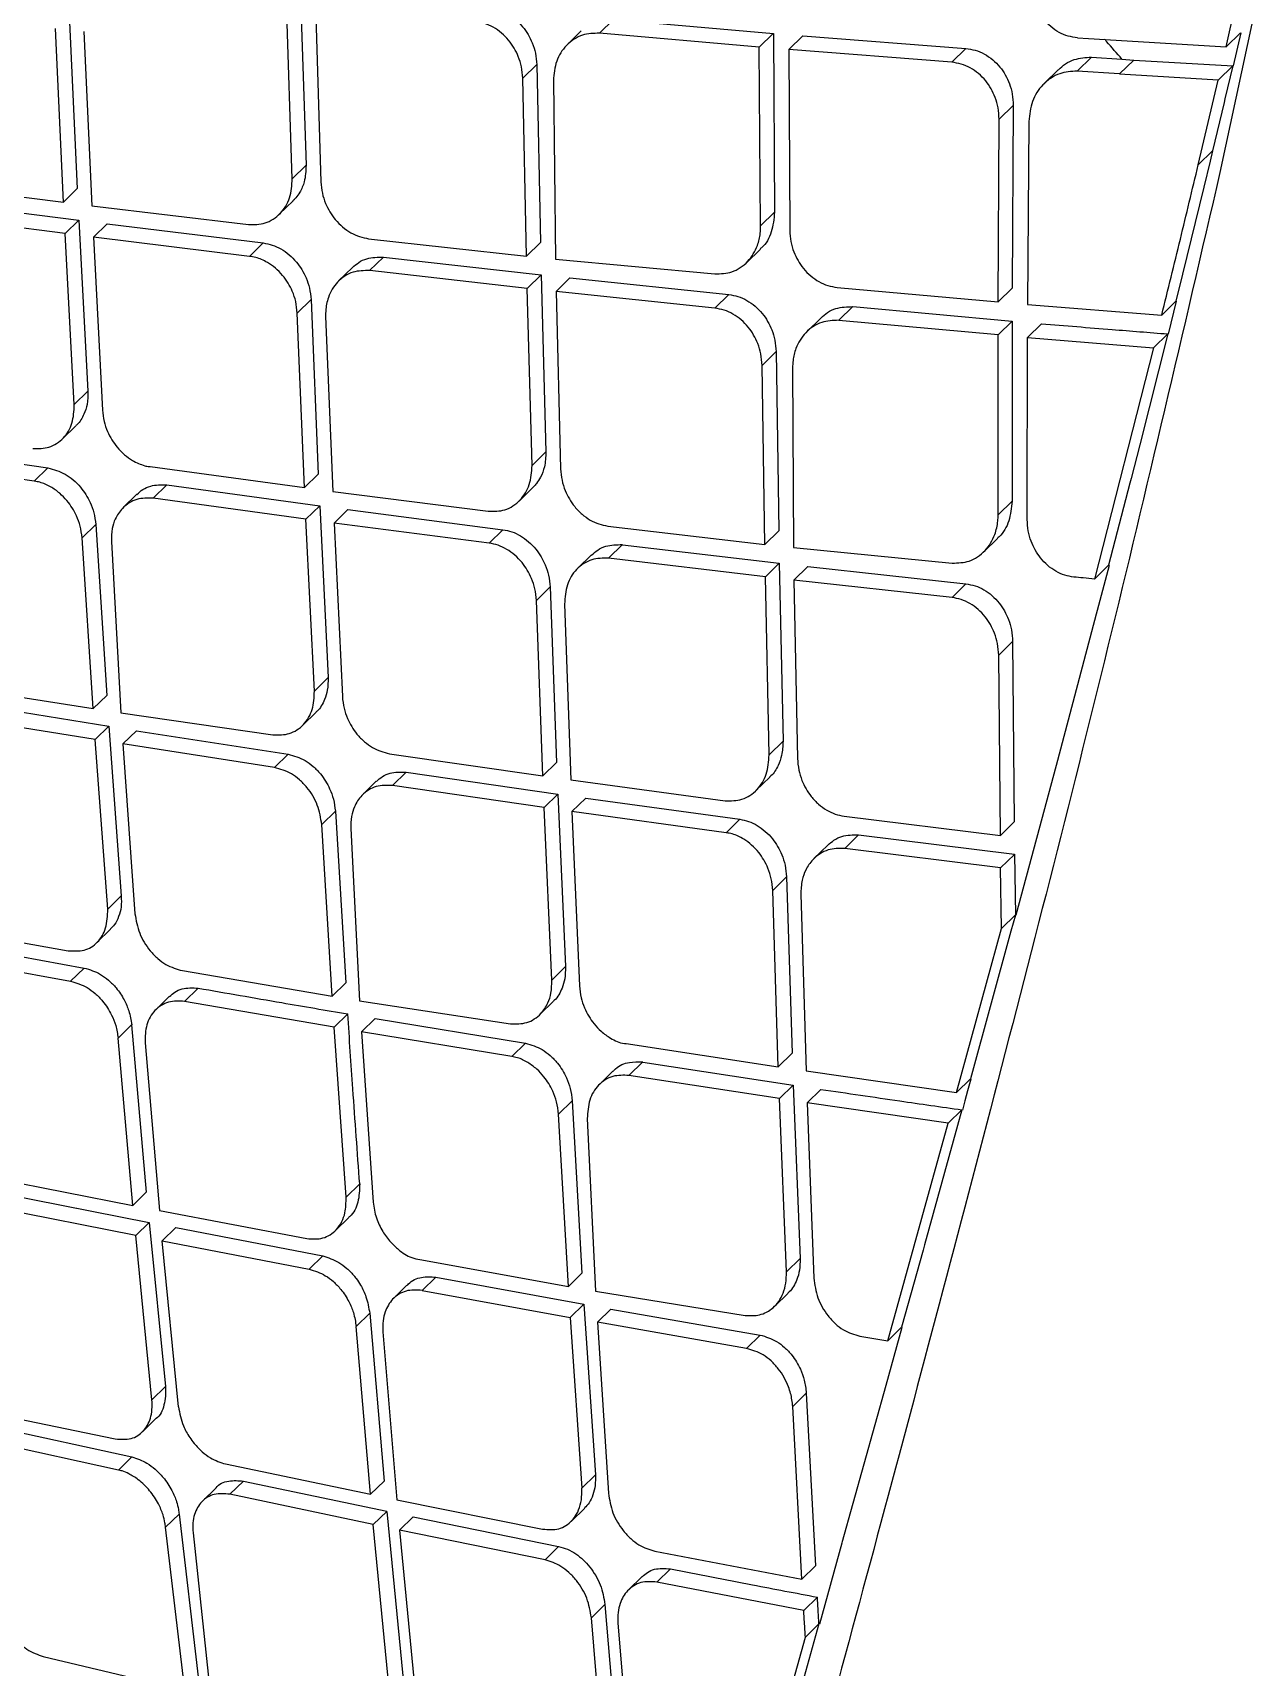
# Model space of a CAD drawing. Extents: x 525 to 613, y 487 to 635.
# Drawn here: x 602.765 to 603.933, y 577.558 to 579.124 of the extents above; entities that cross this region are included whole.
import ezdxf

# ---------------------------------------------------------------- set-up
doc = ezdxf.new("R2010")
doc.units = 0
doc.header["$MEASUREMENT"] = 0
doc.layers.add('1', color=4, linetype='Continuous')
doc.layers.add('STD TEST', color=3, linetype='Continuous')

# ---------------------------------------------------------------- blocks, each defined once
blk = doc.blocks.new('2023 VANGUARD')
at = {"layer": '1', "color": 3, "linetype": 'Continuous', "lineweight": 25}
for p, q in [((35.0613, -13.146), (34.9422, -13.701)), ((34.0616, -13.5254), (34.0671, -13.6941)), ((34.0539, -13.707), (34.0483, -13.5384)), ((34.076, -13.5412), (34.0813, -13.7101)), ((33.8401, -13.5501), (33.8479, -13.7165)), ((34.348, -13.5676), (34.3614, -13.5545)), ((34.3614, -13.5545), (34.5146, -13.5678)), ((33.8348, -13.7294), (33.827, -13.563)), ((33.8543, -13.5661), (33.8619, -13.7328)), ((34.3306, -13.5654), (34.3173, -13.5785)), ((34.5011, -13.581), (34.348, -13.5676)), ((34.5011, -13.581), (34.5145, -13.5678)), ((34.5146, -13.5678), (34.5157, -13.7391)), ((34.5293, -13.5833), (34.5428, -13.5701)), ((34.5428, -13.5702), (34.6988, -13.5822)), ((34.8059, -13.572), (34.8164, -13.5727)), ((34.8164, -13.5727), (34.948, -13.5806)), ((34.948, -13.5806), (34.9618, -13.5671)), ((34.9621, -13.5672), (34.9547, -13.599)), ((34.5023, -13.7522), (34.5011, -13.581)), ((34.6853, -13.5955), (34.5293, -13.5833)), ((34.5293, -13.5833), (34.5303, -13.7565)), ((34.6853, -13.5955), (34.6988, -13.5822)), ((34.2746, -13.6106), (34.2879, -13.5976)), ((34.2879, -13.5976), (34.2915, -13.7681)), ((34.7874, -13.6026), (34.7738, -13.6159)), ((34.8055, -13.604), (34.8192, -13.5906)), ((34.8459, -13.6066), (34.8055, -13.604)), ((34.8192, -13.5906), (34.8484, -13.5926)), ((34.8459, -13.6066), (34.8596, -13.5933)), ((34.8484, -13.5926), (34.8596, -13.5933)), ((34.8596, -13.5933), (34.9546, -13.599)), ((34.9406, -13.6125), (34.9544, -13.599)), ((34.9544, -13.5989), (34.947, -13.6305)), ((34.2782, -13.7811), (34.2746, -13.6106)), ((34.3039, -13.613), (34.3058, -13.7841)), ((34.9406, -13.6125), (34.8459, -13.6067)), ((34.9214, -13.6938), (34.9406, -13.6125)), ((34.9461, -13.6341), (34.9351, -13.6804)), ((34.947, -13.6305), (34.9462, -13.634)), ((34.7298, -13.8249), (34.7307, -13.65)), ((34.7307, -13.65), (34.7442, -13.6367)), ((34.7442, -13.6367), (34.7433, -13.8117)), ((34.7591, -13.6521), (34.758, -13.8273)), ((34.9214, -13.6938), (34.9351, -13.6804)), ((34.9351, -13.6804), (34.9328, -13.6901)), ((34.0539, -13.707), (34.0671, -13.6941)), ((34.9328, -13.6903), (34.9268, -13.7151)), ((33.6857, -13.7104), (33.8348, -13.7294)), ((33.702, -13.7277), (33.8494, -13.7467)), ((33.8348, -13.7294), (33.8479, -13.7165)), ((34.0414, -13.741), (34.0546, -13.7281)), ((34.9268, -13.7151), (34.9064, -13.7983)), ((33.8363, -13.7595), (33.6889, -13.7405)), ((33.8619, -13.7328), (34.0118, -13.7509)), ((34.5023, -13.7522), (34.5157, -13.7391)), ((33.8494, -13.7467), (33.8363, -13.7595)), ((33.8451, -13.9233), (33.8363, -13.7595)), ((33.8494, -13.7467), (33.8581, -13.9105)), ((33.8634, -13.7629), (33.8765, -13.7501)), ((33.8765, -13.7501), (34.0261, -13.7685)), ((33.8634, -13.7629), (33.872, -13.9286)), ((34.013, -13.7814), (33.8634, -13.7629)), ((34.013, -13.7814), (34.0261, -13.7685)), ((34.1269, -13.7644), (34.2782, -13.7811)), ((34.2782, -13.7811), (34.2915, -13.7681)), ((34.4887, -13.7874), (34.5021, -13.7743)), ((34.1114, -13.792), (34.0982, -13.8049)), ((34.1279, -13.795), (34.1411, -13.782)), ((34.1411, -13.7821), (34.2922, -13.799)), ((34.3058, -13.7841), (34.4586, -13.7982)), ((34.2789, -13.812), (34.128, -13.795)), ((34.2789, -13.812), (34.2922, -13.7991)), ((34.2922, -13.799), (34.2967, -13.9687)), ((34.3197, -13.802), (34.3065, -13.815)), ((34.3197, -13.802), (34.4719, -13.8179)), ((34.9064, -13.7984), (34.9001, -13.8241)), ((34.0586, -13.8356), (34.0718, -13.8227)), ((34.0718, -13.8227), (34.0787, -13.9899)), ((34.2835, -13.9816), (34.2789, -13.812)), ((34.4586, -13.831), (34.3065, -13.815)), ((34.3065, -13.815), (34.3108, -13.9849)), ((34.4586, -13.831), (34.4719, -13.8179)), ((34.5755, -13.8111), (34.7298, -13.8249)), ((34.7298, -13.8249), (34.7433, -13.8117)), ((34.0656, -14.0028), (34.0586, -13.8356)), ((34.0858, -13.8389), (34.0926, -14.0064)), ((34.5772, -13.8426), (34.5906, -13.8295)), ((34.5906, -13.8295), (34.7432, -13.8434)), ((34.758, -13.8273), (34.8864, -13.8376)), ((34.9, -13.8242), (34.8864, -13.8376)), ((34.9003, -13.8242), (34.8925, -13.8557)), ((34.5599, -13.8404), (34.5465, -13.8535)), ((34.7297, -13.8566), (34.5772, -13.8427)), ((34.7432, -13.8434), (34.7297, -13.8566)), ((34.7432, -13.8434), (34.7432, -14.0158)), ((34.7579, -13.859), (34.7714, -13.8458)), ((34.7298, -14.029), (34.7297, -13.8566)), ((34.7576, -14.0334), (34.7579, -13.859)), ((34.7579, -13.859), (34.8786, -13.8689)), ((34.8786, -13.8689), (34.8221, -14.0904)), ((34.8922, -13.8556), (34.8654, -13.9617)), ((34.8922, -13.8556), (34.8786, -13.8689)), ((34.5038, -13.8857), (34.5171, -13.8726)), ((34.5063, -14.0572), (34.5038, -13.8857)), ((34.5171, -13.8726), (34.5197, -14.0442)), ((34.5329, -13.8881), (34.5338, -14.0603)), ((33.8451, -13.9233), (33.8581, -13.9105)), ((33.8336, -13.9563), (33.8467, -13.9436)), ((33.6733, -13.9626), (33.8198, -13.984)), ((34.8654, -13.9618), (34.8571, -13.9941)), ((33.8068, -13.9967), (33.6603, -13.9753)), ((34.2967, -13.9687), (34.2835, -13.9816)), ((33.8068, -13.9967), (33.8198, -13.984)), ((33.9177, -13.9827), (34.0656, -14.0028)), ((34.0656, -14.0028), (34.0787, -13.9899)), ((34.8571, -13.9941), (34.856, -13.9984)), ((33.905, -14.0092), (33.892, -14.022)), ((33.9208, -14.0129), (33.9338, -14.0001)), ((33.9338, -14.0001), (34.0801, -14.0202)), ((34.0926, -14.0064), (34.2414, -14.0255)), ((34.271, -14.0157), (34.2842, -14.0028)), ((34.856, -13.9984), (34.8356, -14.0772)), ((34.067, -14.0331), (33.9208, -14.0129)), ((34.067, -14.0331), (34.0801, -14.0202)), ((34.0801, -14.0202), (34.0881, -14.1848)), ((34.107, -14.0238), (34.0939, -14.0367)), ((34.107, -14.0238), (34.2556, -14.0432)), ((34.7298, -14.029), (34.7432, -14.0158)), ((33.8526, -14.0508), (33.8656, -14.0381)), ((33.8656, -14.0381), (33.8762, -14.2018)), ((34.0751, -14.1976), (34.067, -14.0331)), ((34.2425, -14.0561), (34.0939, -14.0367)), ((34.0939, -14.0367), (34.1018, -14.203)), ((34.3559, -14.0396), (34.5063, -14.0572)), ((33.8632, -14.2145), (33.8526, -14.0508)), ((33.8806, -14.0544), (33.8896, -14.2186)), ((34.2425, -14.0561), (34.2556, -14.0432)), ((34.3567, -14.0704), (34.37, -14.0574)), ((34.37, -14.0575), (34.5202, -14.0753)), ((34.5063, -14.0572), (34.5197, -14.0442)), ((34.716, -14.0643), (34.7294, -14.0512)), ((34.3403, -14.0673), (34.3271, -14.0802)), ((34.5069, -14.0883), (34.3568, -14.0704)), ((34.5338, -14.0603), (34.6859, -14.0751)), ((34.5069, -14.0883), (34.5202, -14.0753)), ((34.5105, -14.2588), (34.5069, -14.0883)), ((34.5202, -14.0753), (34.5238, -14.2458)), ((34.5343, -14.0914), (34.5476, -14.0784)), ((34.5476, -14.0784), (34.699, -14.095)), ((34.8356, -14.0772), (34.8221, -14.0904)), ((34.836, -14.0773), (34.8247, -14.1205)), ((34.2876, -14.1108), (34.3008, -14.0979)), ((34.3008, -14.0979), (34.3069, -14.266)), ((34.5343, -14.0914), (34.5376, -14.2622)), ((34.6857, -14.1081), (34.5343, -14.0914)), ((34.6857, -14.1081), (34.699, -14.095)), ((34.2938, -14.2788), (34.2876, -14.1108)), ((34.3146, -14.1143), (34.3206, -14.2826)), ((34.8247, -14.1206), (34.8238, -14.1241)), ((34.8237, -14.1241), (34.7866, -14.2643)), ((34.7303, -14.1633), (34.7437, -14.1502)), ((34.7437, -14.1502), (34.7452, -14.3228)), ((34.7319, -14.3359), (34.7303, -14.1633)), ((33.7184, -14.1914), (33.8632, -14.2145)), ((34.0751, -14.1976), (34.0881, -14.1848)), ((33.7337, -14.208), (33.8782, -14.2314)), ((33.8632, -14.2145), (33.8762, -14.2018)), ((33.8652, -14.2441), (33.7207, -14.2207)), ((33.8896, -14.2186), (34.0354, -14.2395)), ((34.0636, -14.2306), (34.0767, -14.2179)), ((33.8652, -14.2441), (33.8782, -14.2314)), ((33.8772, -14.4065), (33.8652, -14.2441)), ((33.8782, -14.2314), (33.8901, -14.3938)), ((33.9046, -14.2356), (33.8916, -14.2483)), ((33.9046, -14.2356), (34.0498, -14.2582)), ((34.5105, -14.2588), (34.5238, -14.2458)), ((34.0368, -14.271), (33.8916, -14.2483)), ((33.8916, -14.2483), (33.9032, -14.4109)), ((34.0368, -14.271), (34.0498, -14.2582)), ((34.1469, -14.2577), (34.2938, -14.2788)), ((34.1499, -14.2881), (34.1629, -14.2753)), ((34.1629, -14.2753), (34.3082, -14.2964)), ((34.2938, -14.2788), (34.3069, -14.266)), ((34.7866, -14.2643), (34.7765, -14.302)), ((34.1343, -14.2841), (34.1212, -14.2969)), ((34.295, -14.3092), (34.1499, -14.2881)), ((34.3206, -14.2826), (34.4684, -14.3027)), ((34.4979, -14.293), (34.5111, -14.2801)), ((34.3081, -14.2964), (34.295, -14.3092)), ((34.3082, -14.2964), (34.3155, -14.4616)), ((34.3217, -14.313), (34.3349, -14.3002)), ((34.3349, -14.3002), (34.4825, -14.3205)), ((34.7765, -14.302), (34.7466, -14.4123)), ((34.0821, -14.3256), (34.0951, -14.3128)), ((34.0951, -14.3128), (34.1051, -14.4771)), ((34.3024, -14.4744), (34.295, -14.3092)), ((34.3217, -14.313), (34.3289, -14.4801)), ((34.4693, -14.3334), (34.3217, -14.313)), ((34.4693, -14.3334), (34.4825, -14.3205)), ((34.5822, -14.3175), (34.7319, -14.3359)), ((34.7319, -14.3359), (34.7452, -14.3228)), ((34.0921, -14.4899), (34.0821, -14.3256)), ((34.1098, -14.3294), (34.1182, -14.4942)), ((34.5829, -14.3484), (34.5962, -14.3354)), ((34.5962, -14.3354), (34.7456, -14.354)), ((34.5666, -14.3452), (34.5534, -14.3581)), ((34.7322, -14.3671), (34.5829, -14.3484)), ((34.7322, -14.3671), (34.7455, -14.3541)), ((34.7456, -14.354), (34.7463, -14.4123)), ((34.733, -14.4249), (34.7322, -14.3671)), ((34.514, -14.3886), (34.5272, -14.3757)), ((34.5272, -14.3757), (34.5325, -14.5446)), ((33.8901, -14.3938), (33.8772, -14.4065)), ((34.5193, -14.5574), (34.514, -14.3886)), ((34.5408, -14.3923), (34.5459, -14.5614)), ((34.733, -14.4249), (34.7463, -14.4119)), ((34.7463, -14.4122), (34.742, -14.4277)), ((33.6968, -14.4209), (33.8392, -14.4463)), ((33.8667, -14.4386), (33.8799, -14.4257)), ((34.69, -14.582), (34.733, -14.4249)), ((34.742, -14.4277), (34.7033, -14.5689)), ((33.7124, -14.4372), (33.8546, -14.4629)), ((33.6995, -14.4498), (33.8416, -14.4756)), ((33.8416, -14.4756), (33.8546, -14.4629)), ((34.3024, -14.4744), (34.3155, -14.4616)), ((33.9486, -14.4654), (34.0921, -14.4899)), ((34.0921, -14.4899), (34.1051, -14.4771)), ((33.9361, -14.4901), (33.9232, -14.5028)), ((33.9508, -14.4949), (33.9638, -14.4822)), ((34.094, -14.5196), (33.9508, -14.4949)), ((34.1182, -14.4942), (34.2629, -14.5163)), ((34.2909, -14.5075), (34.304, -14.4947)), ((34.094, -14.5196), (34.107, -14.5068)), ((34.1201, -14.524), (34.1331, -14.5112)), ((34.1331, -14.5112), (34.2772, -14.535)), ((33.8871, -14.53), (33.9, -14.5173)), ((33.9, -14.5173), (33.9141, -14.6776)), ((34.1054, -14.6824), (34.094, -14.5196)), ((34.1201, -14.524), (34.1312, -14.6871)), ((34.2641, -14.5478), (34.1201, -14.524)), ((33.9012, -14.6902), (33.8871, -14.53)), ((33.9129, -14.5346), (33.9267, -14.6952)), ((34.2641, -14.5478), (34.2772, -14.535)), ((34.3735, -14.5353), (34.5193, -14.5574)), ((34.3763, -14.5658), (34.3894, -14.5529)), ((34.3894, -14.553), (34.5336, -14.5751)), ((34.5193, -14.5574), (34.5325, -14.5446)), ((34.3608, -14.5618), (34.3479, -14.5745)), ((34.5204, -14.588), (34.3763, -14.5658)), ((34.5459, -14.5614), (34.69, -14.582)), ((34.69, -14.582), (34.7033, -14.5691)), ((34.7036, -14.5692), (34.7005, -14.5804)), ((34.3089, -14.603), (34.3219, -14.5902)), ((34.3219, -14.5902), (34.3313, -14.755)), ((34.5336, -14.5751), (34.5204, -14.588)), ((34.5271, -14.7539), (34.5204, -14.588)), ((34.5336, -14.5751), (34.5402, -14.7411)), ((34.547, -14.592), (34.5601, -14.5791)), ((34.698, -14.59), (34.6956, -14.5989)), ((34.7006, -14.5805), (34.6979, -14.59)), ((34.3183, -14.7678), (34.3089, -14.603)), ((34.6819, -14.6116), (34.547, -14.592)), ((34.547, -14.592), (34.5534, -14.7598)), ((34.695, -14.5987), (34.6592, -14.7281)), ((34.6951, -14.5987), (34.6819, -14.6116)), ((34.3364, -14.607), (34.3442, -14.7724)), ((34.6242, -14.8198), (34.6819, -14.6116)), ((33.7609, -14.6627), (33.9012, -14.6902)), ((33.7781, -14.6791), (33.9168, -14.7066)), ((33.9012, -14.6902), (33.9141, -14.6776)), ((34.1054, -14.6824), (34.1184, -14.6697)), ((33.9039, -14.7192), (33.7652, -14.6917)), ((33.9267, -14.6952), (34.0677, -14.722)), ((33.9168, -14.7066), (33.9039, -14.7192)), ((33.9168, -14.7066), (33.9324, -14.8638)), ((33.9423, -14.7115), (33.9294, -14.7242)), ((33.9423, -14.7115), (34.0831, -14.7386)), ((34.0951, -14.7144), (34.1081, -14.7017)), ((33.9195, -14.8764), (33.9039, -14.7192)), ((33.9448, -14.8832), (33.9294, -14.7242)), ((33.9294, -14.7242), (34.0701, -14.7513)), ((34.6592, -14.7281), (34.6579, -14.733)), ((34.0701, -14.7513), (34.083, -14.7387)), ((34.1761, -14.7421), (34.3183, -14.7678)), ((34.5271, -14.7539), (34.5402, -14.7411)), ((34.6579, -14.733), (34.6373, -14.807)), ((34.1912, -14.759), (34.1782, -14.7717)), ((34.1912, -14.759), (34.3332, -14.7849)), ((34.3183, -14.7678), (34.3313, -14.755)), ((34.1637, -14.7667), (34.1508, -14.7793)), ((34.1782, -14.7717), (34.3201, -14.7976)), ((34.3442, -14.7724), (34.4877, -14.7956)), ((34.5156, -14.787), (34.5286, -14.7742)), ((34.115, -14.8063), (34.128, -14.7936)), ((34.128, -14.7936), (34.1417, -14.9542)), ((34.3201, -14.7976), (34.3331, -14.7849)), ((34.3332, -14.7849), (34.3441, -14.9483)), ((34.359, -14.7895), (34.346, -14.8022)), ((34.359, -14.7895), (34.5019, -14.8145)), ((34.1288, -14.9669), (34.115, -14.8063)), ((34.3201, -14.7976), (34.3311, -14.961)), ((34.4889, -14.8273), (34.346, -14.8022)), ((34.346, -14.8022), (34.3566, -14.9659)), ((34.6377, -14.8071), (34.6222, -14.8627)), ((34.6242, -14.8198), (34.6374, -14.807)), ((34.1406, -14.8112), (34.154, -14.9721)), ((34.4889, -14.8273), (34.5019, -14.8145)), ((34.5975, -14.8155), (34.6242, -14.8198)), ((33.9195, -14.8764), (33.9324, -14.8638)), ((34.5331, -14.8829), (34.5461, -14.8701)), ((34.5461, -14.8701), (34.5549, -15.0355)), ((34.6223, -14.8628), (34.6117, -14.9005)), ((33.7463, -14.8854), (33.8844, -14.9139)), ((34.5419, -15.0483), (34.5331, -14.8829)), ((33.7627, -14.901), (33.9002, -14.9312)), ((33.9104, -14.9071), (33.9233, -14.8944)), ((34.6118, -14.9005), (34.5801, -15.0135)), ((33.8873, -14.9438), (33.7498, -14.9136)), ((33.8873, -14.9438), (33.9002, -14.9312)), ((33.99, -14.9379), (34.1288, -14.9669)), ((34.3311, -14.961), (34.3441, -14.9483)), ((33.9807, -14.961), (33.9678, -14.9736)), ((33.9942, -14.9669), (34.0071, -14.9542)), ((34.0072, -14.9542), (34.1443, -14.9832)), ((34.1288, -14.9669), (34.1417, -14.9542)), ((34.1314, -14.9959), (33.9942, -14.9669)), ((34.154, -14.9721), (34.2936, -15.0003)), ((34.3208, -14.9929), (34.3339, -14.9801)), ((33.9455, -14.9858), (33.9326, -14.9984)), ((33.9455, -14.9858), (33.9638, -15.1419)), ((34.1314, -14.9959), (34.1443, -14.9833)), ((34.1467, -15.1533), (34.1314, -14.9959)), ((34.1443, -14.9833), (34.1596, -15.1407)), ((34.1696, -14.9885), (34.1566, -15.0012)), ((34.1696, -14.9885), (34.3089, -15.017)), ((33.951, -15.1545), (33.9326, -14.9984)), ((33.9589, -15.0037), (33.9756, -15.1603)), ((34.2959, -15.0297), (34.1566, -15.0012)), ((34.1566, -15.0012), (34.1718, -15.1604)), ((34.2959, -15.0297), (34.3089, -15.017)), ((34.4009, -15.0214), (34.5419, -15.0483)), ((34.5802, -15.0136), (34.5586, -15.0912)), ((34.403, -15.051), (34.416, -15.0383)), ((34.5419, -15.0483), (34.5549, -15.0355)), ((34.3888, -15.0458), (34.3758, -15.0585)), ((34.5436, -15.0782), (34.403, -15.051)), ((34.3403, -15.0851), (34.3533, -15.0724)), ((34.3533, -15.0724), (34.3667, -15.2334)), ((34.5436, -15.0782), (34.5567, -15.0655)), ((34.3537, -15.2461), (34.3403, -15.0851)), ((34.3657, -15.0903), (34.3787, -15.2516)), ((34.5582, -15.091), (34.5406, -15.1542)), ((34.5452, -15.1038), (34.5582, -15.091)), ((34.4971, -15.277), (34.5452, -15.1038)), ((33.8154, -15.1223), (33.9509, -15.1545))]:
    blk.add_line(p, q, dxfattribs=at)
for points, knots in [([(26.8663, -9.7116), (26.937, -9.7812), (27.0812, -9.923), (27.2872, -10.1253), (27.4722, -10.3069), (27.6216, -10.4534), (27.7474, -10.5767), (27.8647, -10.6918), (27.9896, -10.8141), (28.1434, -10.965), (28.3305, -11.1483), (28.5539, -11.3673), (28.7978, -11.6064), (29.1727, -11.974), (29.664, -12.4562), (30.258, -13.0407), (30.9241, -13.6973), (31.6654, -14.4298), (32.3021, -15.0605), (32.756, -15.5099), (33.0391, -15.7902), (33.347, -16.0949), (33.6662, -16.4106), (33.8829, -16.6245), (33.9883, -16.7285)], [0, 0, 0, 0, 0.029767, 0.060688, 0.086611, 0.107534, 0.123455, 0.139475, 0.15683, 0.175896, 0.204115, 0.235405, 0.26976, 0.306593, 0.392938, 0.476282, 0.556631, 0.673578, 0.789035, 0.825555, 0.865273, 0.90861, 0.955567, 1, 1, 1, 1]), ([(33.9893, -16.6933), (33.9889, -16.6929), (33.9856, -16.6895), (33.9746, -16.6784), (33.9354, -16.6386), (33.7891, -16.4902), (33.2206, -15.9119), (32.0987, -14.7662), (31.072, -13.7471), (30.4807, -13.1602)], [0, 0, 0, 0, 0.000353, 0.002828, 0.009436, 0.033986, 0.128384, 0.498019, 1, 1, 1, 1]), ([(34.4345, -16.8379), (34.4456, -16.7984), (34.4679, -16.7194), (34.5097, -16.5834), (34.5588, -16.4306), (34.6176, -16.2588), (34.6898, -16.0689), (34.7712, -15.8583), (34.8637, -15.6362), (34.9793, -15.3549), (35.1221, -15.0114), (35.2893, -14.6043), (35.4569, -14.187), (35.6227, -13.7628), (35.7298, -13.4752), (35.7833, -13.3315)], [0, 0, 0, 0, 0.062561, 0.125095, 0.187382, 0.249789, 0.312754, 0.37631, 0.439124, 0.501607, 0.601699, 0.701611, 0.80118, 0.900668, 1, 1, 1, 1]), ([(35.7974, -13.3376), (35.753, -13.4569), (35.6619, -13.7015), (35.5224, -14.0599), (35.3791, -14.4202), (35.2369, -14.7692), (35.0974, -15.1067), (34.9892, -15.3677), (34.9101, -15.5598), (34.8559, -15.6912), (34.8036, -15.8187), (34.7541, -15.9407), (34.709, -16.0562), (34.6665, -16.1656), (34.6265, -16.2677), (34.5908, -16.3632), (34.561, -16.4474), (34.536, -16.5202), (34.5126, -16.5877), (34.4913, -16.6505), (34.4705, -16.7169), (34.454, -16.7813), (34.4408, -16.8204), (34.4348, -16.8382)], [0, 0, 0, 0, 0.082249, 0.168725, 0.250938, 0.337838, 0.421226, 0.501438, 0.538138, 0.573957, 0.608923, 0.645818, 0.681064, 0.714276, 0.751294, 0.786327, 0.81865, 0.848238, 0.87506, 0.90615, 0.934321, 0.970126, 1, 1, 1, 1]), ([(36.2822, -13.4108), (36.2238, -13.5362), (36.107, -13.7871), (35.9258, -14.1576), (35.7431, -14.5236), (35.5595, -14.8826), (35.3779, -15.2336), (35.2158, -15.5459), (35.0768, -15.8182), (34.9614, -16.0504), (34.8589, -16.2655), (34.773, -16.4598), (34.7032, -16.6315), (34.6475, -16.7811), (34.6038, -16.9127), (34.5811, -16.9877), (34.5697, -17.0251)], [0, 0, 0, 0, 0.082411, 0.164951, 0.247638, 0.330248, 0.412935, 0.496232, 0.559503, 0.622548, 0.685579, 0.749219, 0.81255, 0.875197, 0.937632, 1, 1, 1, 1]), ([(36.3132, -13.4253), (36.2563, -13.5543), (36.1425, -13.8128), (35.9683, -14.1956), (35.7935, -14.5741), (35.6183, -14.9451), (35.4448, -15.3069), (35.2893, -15.6272), (35.1552, -15.904), (35.0431, -16.1378), (34.942, -16.3519), (34.8558, -16.5433), (34.7828, -16.711), (34.722, -16.8561), (34.6705, -16.9827), (34.6431, -17.0545), (34.6294, -17.0904)], [0, 0, 0, 0, 0.082589, 0.165416, 0.24837, 0.331192, 0.414034, 0.497446, 0.560621, 0.623393, 0.686188, 0.749611, 0.812567, 0.875073, 0.937549, 1, 1, 1, 1]), ([(34.948, -13.5806), (34.9515, -13.5655), (34.9577, -13.5384), (34.9638, -13.5113), (34.9665, -13.4994)], [0, 0, 0, 0, 0.560014, 1, 1, 1, 1]), ([(34.8059, -13.572), (34.8029, -13.5716), (34.7968, -13.5708), (34.788, -13.5671), (34.7799, -13.5616), (34.7709, -13.5525), (34.7645, -13.541), (34.7609, -13.5282), (34.7606, -13.5212), (34.7604, -13.5176)], [0, 0, 0, 0, 0.125302, 0.250179, 0.375304, 0.501347, 0.732339, 0.861581, 1, 1, 1, 1]), ([(34.2746, -13.6106), (34.2743, -13.607), (34.2738, -13.6), (34.2698, -13.5874), (34.2632, -13.5761), (34.2543, -13.5672), (34.2464, -13.5617), (34.2378, -13.5579), (34.2318, -13.5569), (34.2289, -13.5564)], [0, 0, 0, 0, 0.14114, 0.271595, 0.500072, 0.624845, 0.750007, 0.874918, 1, 1, 1, 1]), ([(34.2422, -13.5434), (34.2452, -13.5439), (34.2511, -13.5448), (34.2597, -13.5487), (34.2676, -13.5541), (34.2765, -13.5631), (34.2832, -13.5744), (34.2871, -13.587), (34.2876, -13.594), (34.2879, -13.5976)], [0, 0, 0, 0, 0.12487, 0.24956, 0.374494, 0.500215, 0.728507, 0.858899, 1, 1, 1, 1]), ([(34.348, -13.5676), (34.3424, -13.5678), (34.3338, -13.568), (34.3234, -13.5732), (34.3141, -13.5808), (34.3057, -13.5939), (34.3045, -13.6066), (34.3039, -13.613)], [0, 0, 0, 0, 0.2318, 0.361791, 0.501087, 0.750242, 1, 1, 1, 1]), ([(34.6988, -13.5822), (34.7019, -13.5827), (34.708, -13.5835), (34.7167, -13.5873), (34.7248, -13.5928), (34.7337, -13.6018), (34.7401, -13.6133), (34.7437, -13.6261), (34.7441, -13.6331), (34.7443, -13.6367)], [0, 0, 0, 0, 0.12614, 0.251296, 0.37608, 0.50119, 0.730542, 0.860264, 1, 1, 1, 1]), ([(34.8484, -13.5925), (34.8435, -13.5869), (34.838, -13.5806), (34.8326, -13.5743), (34.832, -13.5736)], [0, 0, 0, 0, 0.8974515, 1, 1, 1, 1]), ([(34.7307, -13.65), (34.7305, -13.6463), (34.7302, -13.6393), (34.7265, -13.6265), (34.7201, -13.615), (34.7112, -13.606), (34.7032, -13.6006), (34.6944, -13.5968), (34.6883, -13.5959), (34.6853, -13.5955)], [0, 0, 0, 0, 0.140243, 0.270369, 0.500198, 0.624107, 0.748914, 0.874009, 1, 1, 1, 1]), ([(34.8055, -13.604), (34.7998, -13.6043), (34.7908, -13.6048), (34.78, -13.6104), (34.7703, -13.6186), (34.7613, -13.6324), (34.7599, -13.6455), (34.7591, -13.6521)], [0, 0, 0, 0, 0.22909, 0.359745, 0.501114, 0.75066, 1, 1, 1, 1]), ([(34.7875, -13.6027), (34.7897, -13.6007), (34.7942, -13.5966), (34.8047, -13.5914), (34.8135, -13.5909), (34.8192, -13.5906)], [0, 0, 0, 0, 0.255075, 0.527019, 1, 1, 1, 1]), ([(34.0671, -13.6941), (34.0668, -13.6995), (34.0664, -13.7088), (34.0619, -13.7189), (34.0583, -13.7241), (34.0563, -13.7264), (34.0557, -13.727), (34.0553, -13.7275), (34.0549, -13.7278), (34.0545, -13.728)], [0, 0, 0, 0, 0.41028, 0.707542, 0.891191, 0.940293, 0.958397, 0.960865, 1, 1, 1, 1]), ([(34.8864, -13.8375), (34.8924, -13.8133), (34.9042, -13.7656), (34.9157, -13.7175), (34.9214, -13.6938)], [0, 0, 0, 0, 0.5066, 1, 1, 1, 1]), ([(34.0118, -13.7509), (34.0173, -13.7509), (34.0258, -13.7509), (34.0358, -13.7459), (34.0446, -13.7387), (34.0526, -13.7258), (34.0535, -13.7133), (34.0539, -13.707)], [0, 0, 0, 0, 0.236242, 0.365108, 0.501017, 0.749992, 1, 1, 1, 1]), ([(34.0813, -13.7101), (34.0816, -13.7137), (34.0822, -13.7206), (34.0863, -13.7331), (34.093, -13.7444), (34.1019, -13.7534), (34.1099, -13.7589), (34.1183, -13.7628), (34.1241, -13.7638), (34.1269, -13.7644)], [0, 0, 0, 0, 0.140911, 0.271142, 0.499017, 0.626941, 0.752865, 0.877106, 1, 1, 1, 1]), ([(34.9422, -13.701), (34.9069, -13.853), (34.836, -14.1578), (34.723, -14.5984), (34.6107, -15.0213), (34.5135, -15.3772), (34.434, -15.669), (34.3714, -15.9017), (34.3151, -16.1175), (34.2664, -16.3144), (34.2255, -16.4934), (34.2072, -16.5924), (34.198, -16.6418)], [0, 0, 0, 0, 0.128088, 0.256805, 0.38361, 0.50883, 0.593009, 0.674921, 0.754537, 0.836904, 0.918629, 1, 1, 1, 1]), ([(34.5157, -13.7391), (34.515, -13.7455), (34.5137, -13.7583), (34.5073, -13.7699), (34.5024, -13.7738), (34.502, -13.7741)], [0, 0, 0, 0, 0.480768, 0.95783, 1, 1, 1, 1]), ([(34.4586, -13.7982), (34.4641, -13.798), (34.4728, -13.7977), (34.4831, -13.7923), (34.4923, -13.7847), (34.4991, -13.7732), (34.5021, -13.761), (34.5023, -13.7545), (34.5023, -13.7522)], [0, 0, 0, 0, 0.233341, 0.362642, 0.500318, 0.749197, 0.90908, 1, 1, 1, 1]), ([(34.5303, -13.7565), (34.5305, -13.7601), (34.5309, -13.767), (34.5347, -13.7797), (34.5412, -13.7912), (34.5501, -13.8003), (34.5581, -13.8058), (34.5667, -13.8097), (34.5726, -13.8106), (34.5755, -13.8111)], [0, 0, 0, 0, 0.139969, 0.269845, 0.499012, 0.626264, 0.751853, 0.876265, 1, 1, 1, 1]), ([(34.0261, -13.7685), (34.029, -13.769), (34.0347, -13.7701), (34.0431, -13.774), (34.051, -13.7795), (34.0598, -13.7884), (34.0665, -13.7995), (34.0708, -13.8121), (34.0714, -13.819), (34.0718, -13.8227)], [0, 0, 0, 0, 0.123347, 0.247542, 0.372879, 0.499561, 0.724315, 0.855865, 1, 1, 1, 1]), ([(34.0586, -13.8356), (34.0583, -13.8319), (34.0576, -13.8249), (34.0534, -13.8124), (34.0467, -13.8013), (34.0379, -13.7924), (34.0292, -13.7864), (34.0208, -13.7825), (34.0149, -13.7816), (34.013, -13.7814)], [0, 0, 0, 0, 0.144073, 0.275617, 0.500519, 0.626056, 0.749497, 0.916134, 1, 1, 1, 1]), ([(34.1115, -13.7921), (34.1134, -13.7904), (34.1175, -13.7867), (34.1273, -13.7822), (34.1357, -13.7821), (34.1411, -13.782)], [0, 0, 0, 0, 0.243394, 0.513395, 1, 1, 1, 1]), ([(34.1279, -13.795), (34.1225, -13.795), (34.114, -13.795), (34.1039, -13.8), (34.095, -13.8072), (34.0882, -13.8188), (34.0859, -13.8304), (34.0858, -13.8366), (34.0858, -13.8383), (34.0858, -13.8388), (34.0858, -13.8389)], [0, 0, 0, 0, 0.234609, 0.36371, 0.500546, 0.749366, 0.93168, 0.980154, 0.997723, 1, 1, 1, 1]), ([(34.4719, -13.8179), (34.4749, -13.8184), (34.4807, -13.8194), (34.4893, -13.8233), (34.4972, -13.8288), (34.506, -13.8378), (34.5125, -13.8492), (34.5164, -13.8619), (34.5169, -13.8689), (34.5171, -13.8726)], [0, 0, 0, 0, 0.12419, 0.248489, 0.373342, 0.499299, 0.726697, 0.857657, 1, 1, 1, 1]), ([(34.5038, -13.8857), (34.5035, -13.882), (34.503, -13.875), (34.4991, -13.8623), (34.4926, -13.8509), (34.4839, -13.8419), (34.476, -13.8364), (34.4674, -13.8324), (34.4615, -13.8315), (34.4586, -13.831)], [0, 0, 0, 0, 0.142441, 0.273397, 0.500466, 0.625589, 0.750883, 0.875538, 1, 1, 1, 1]), ([(34.56, -13.8405), (34.5621, -13.8386), (34.5664, -13.8347), (34.5765, -13.8299), (34.5851, -13.8297), (34.5906, -13.8295)], [0, 0, 0, 0, 0.25383, 0.521821, 1, 1, 1, 1]), ([(34.5772, -13.8426), (34.5716, -13.8428), (34.5629, -13.843), (34.5525, -13.8482), (34.5433, -13.8558), (34.5363, -13.8672), (34.5333, -13.8793), (34.533, -13.8858), (34.5329, -13.8881)], [0, 0, 0, 0, 0.232313, 0.361868, 0.500297, 0.749235, 0.907311, 1, 1, 1, 1]), ([(34.7714, -13.8458), (34.7939, -13.8477), (34.8341, -13.851), (34.8744, -13.8542), (34.8922, -13.8556)], [0, 0, 0, 0, 0.56, 1, 1, 1, 1]), ([(33.8581, -13.9105), (33.8581, -13.9148), (33.858, -13.9226), (33.8543, -13.9334), (33.8504, -13.9404), (33.847, -13.9431), (33.8466, -13.9434)], [0, 0, 0, 0, 0.331643, 0.601466, 0.954239, 1, 1, 1, 1]), ([(33.8053, -13.9654), (33.8107, -13.9654), (33.8189, -13.9655), (33.8285, -13.9608), (33.8368, -13.9539), (33.8442, -13.9416), (33.8448, -13.9294), (33.8451, -13.9233)], [0, 0, 0, 0, 0.239617, 0.367584, 0.500817, 0.750041, 1, 1, 1, 1]), ([(33.872, -13.9286), (33.8724, -13.9322), (33.8732, -13.9391), (33.8775, -13.9515), (33.8843, -13.9626), (33.893, -13.9714), (33.9019, -13.9778), (33.9101, -13.9812), (33.9156, -13.9827), (33.9175, -13.9827), (33.9177, -13.9827)], [0, 0, 0, 0, 0.144319, 0.275739, 0.499177, 0.626633, 0.749402, 0.925989, 0.990998, 1, 1, 1, 1]), ([(34.2967, -13.9687), (34.2965, -13.9735), (34.2961, -13.9821), (34.2923, -13.9921), (34.2884, -13.998), (34.2858, -14.0013), (34.2845, -14.0024), (34.2841, -14.0027)], [0, 0, 0, 0, 0.368318, 0.651006, 0.847747, 0.958328, 1, 1, 1, 1]), ([(33.8198, -13.984), (33.8254, -13.9854), (33.8339, -13.9877), (33.8443, -13.9952), (33.853, -14.0039), (33.8597, -14.0149), (33.8643, -14.0272), (33.8652, -14.0343), (33.8656, -14.0381)], [0, 0, 0, 0, 0.244278, 0.370481, 0.499074, 0.716195, 0.849851, 1, 1, 1, 1]), ([(34.2414, -14.0255), (34.2469, -14.0255), (34.2554, -14.0256), (34.2655, -14.0206), (34.2742, -14.0133), (34.2822, -14.0005), (34.2831, -13.9879), (34.2835, -13.9816)], [0, 0, 0, 0, 0.237493, 0.365949, 0.500784, 0.750069, 1, 1, 1, 1]), ([(34.3108, -13.9849), (34.3111, -13.9885), (34.3117, -13.9955), (34.3157, -14.0081), (34.3223, -14.0194), (34.3311, -14.0285), (34.339, -14.0341), (34.3474, -14.038), (34.3531, -14.0391), (34.3559, -14.0396)], [0, 0, 0, 0, 0.142437, 0.273218, 0.499254, 0.627869, 0.753974, 0.877901, 1, 1, 1, 1]), ([(33.8526, -14.0508), (33.8521, -14.0471), (33.8513, -14.04), (33.8467, -14.0277), (33.84, -14.0168), (33.831, -14.0077), (33.8222, -14.0016), (33.814, -13.9978), (33.8086, -13.997), (33.8068, -13.9967)], [0, 0, 0, 0, 0.149778, 0.28322, 0.500373, 0.626186, 0.769619, 0.922152, 1, 1, 1, 1]), ([(33.9051, -14.0093), (33.9069, -14.0076), (33.9108, -14.0042), (33.9203, -13.9999), (33.9285, -14.0001), (33.9338, -14.0001)], [0, 0, 0, 0, 0.2428459, 0.5088564, 1, 1, 1, 1]), ([(33.9208, -14.0129), (33.9154, -14.0128), (33.9071, -14.0127), (33.8975, -14.0172), (33.8901, -14.0232), (33.8844, -14.0317), (33.8808, -14.0426), (33.8807, -14.0502), (33.8806, -14.0544)], [0, 0, 0, 0, 0.237931, 0.366022, 0.500018, 0.686278, 0.827299, 1, 1, 1, 1]), ([(34.7432, -14.0158), (34.7425, -14.0222), (34.7411, -14.035), (34.7347, -14.0466), (34.7297, -14.0507), (34.7293, -14.051)], [0, 0, 0, 0, 0.477141, 0.949836, 1, 1, 1, 1]), ([(34.6859, -14.0751), (34.6914, -14.0749), (34.7001, -14.0747), (34.7104, -14.0693), (34.7195, -14.0616), (34.7267, -14.0497), (34.7294, -14.0376), (34.7298, -14.0311), (34.7298, -14.0292), (34.7298, -14.029)], [0, 0, 0, 0, 0.234271, 0.363219, 0.500034, 0.74928, 0.925245, 0.990837, 1, 1, 1, 1]), ([(34.8023, -14.0885), (34.7994, -14.088), (34.7935, -14.0871), (34.785, -14.0832), (34.777, -14.0775), (34.7683, -14.0684), (34.7619, -14.0568), (34.7582, -14.0441), (34.7578, -14.037), (34.7576, -14.0334)], [0, 0, 0, 0, 0.123195, 0.247344, 0.372974, 0.500598, 0.728494, 0.858835, 1, 1, 1, 1]), ([(34.2876, -14.1108), (34.2873, -14.1071), (34.2866, -14.1), (34.2824, -14.0875), (34.2759, -14.0763), (34.2672, -14.0673), (34.2594, -14.0617), (34.251, -14.0577), (34.2453, -14.0566), (34.2425, -14.0561)], [0, 0, 0, 0, 0.146177, 0.278442, 0.500632, 0.627109, 0.752914, 0.877109, 1, 1, 1, 1]), ([(34.2556, -14.0432), (34.2585, -14.0437), (34.2642, -14.0448), (34.2725, -14.0488), (34.2803, -14.0544), (34.289, -14.0633), (34.2956, -14.0745), (34.2998, -14.0871), (34.3005, -14.0942), (34.3008, -14.0979)], [0, 0, 0, 0, 0.122501, 0.24634, 0.371824, 0.499116, 0.721462, 0.853781, 1, 1, 1, 1]), ([(34.3404, -14.0674), (34.3423, -14.0657), (34.3464, -14.0621), (34.3561, -14.0575), (34.3645, -14.0575), (34.37, -14.0574)], [0, 0, 0, 0, 0.24229, 0.511363, 1, 1, 1, 1]), ([(34.3567, -14.0704), (34.3513, -14.0704), (34.3428, -14.0704), (34.3327, -14.0754), (34.3239, -14.0826), (34.3159, -14.0954), (34.3151, -14.108), (34.3146, -14.1143)], [0, 0, 0, 0, 0.235843, 0.364704, 0.500753, 0.749804, 1, 1, 1, 1]), ([(34.8221, -14.0904), (34.8185, -14.0901), (34.8119, -14.0894), (34.8053, -14.0888), (34.8023, -14.0885)], [0, 0, 0, 0, 0.545331, 1, 1, 1, 1]), ([(34.699, -14.095), (34.702, -14.0955), (34.7078, -14.0965), (34.7163, -14.1004), (34.7241, -14.106), (34.7328, -14.1151), (34.7392, -14.1266), (34.7431, -14.1393), (34.7435, -14.1465), (34.7437, -14.1502)], [0, 0, 0, 0, 0.123513, 0.247504, 0.372447, 0.498784, 0.724802, 0.856301, 1, 1, 1, 1]), ([(34.7303, -14.1633), (34.7301, -14.1596), (34.7296, -14.1525), (34.7258, -14.1397), (34.7194, -14.1282), (34.7108, -14.1192), (34.7029, -14.1136), (34.6944, -14.1096), (34.6886, -14.1086), (34.6857, -14.1081)], [0, 0, 0, 0, 0.143823, 0.275333, 0.50101, 0.626452, 0.751832, 0.87619, 1, 1, 1, 1]), ([(34.0354, -14.2395), (34.0408, -14.2396), (34.049, -14.2398), (34.0585, -14.2351), (34.0668, -14.2282), (34.0742, -14.2159), (34.0748, -14.2037), (34.0751, -14.1976)], [0, 0, 0, 0, 0.241079, 0.368611, 0.500654, 0.750382, 1, 1, 1, 1]), ([(34.0881, -14.1848), (34.0881, -14.1888), (34.088, -14.1963), (34.0845, -14.2073), (34.0805, -14.2146), (34.0769, -14.2175), (34.0766, -14.2177)], [0, 0, 0, 0, 0.314197, 0.579083, 0.959551, 1, 1, 1, 1]), ([(34.1018, -14.203), (34.1022, -14.2068), (34.1029, -14.2138), (34.1073, -14.2262), (34.114, -14.2374), (34.1227, -14.2463), (34.133, -14.2539), (34.1414, -14.2562), (34.1469, -14.2577)], [0, 0, 0, 0, 0.147382, 0.279964, 0.500019, 0.630541, 0.757437, 1, 1, 1, 1]), ([(34.5238, -14.2458), (34.5236, -14.2504), (34.5232, -14.2586), (34.519, -14.2698), (34.5149, -14.2769), (34.5114, -14.2796), (34.511, -14.28)], [0, 0, 0, 0, 0.343061, 0.617029, 0.956252, 1, 1, 1, 1]), ([(34.0499, -14.2582), (34.0554, -14.2597), (34.0638, -14.262), (34.074, -14.2696), (34.0825, -14.2783), (34.0892, -14.2893), (34.0938, -14.3017), (34.0946, -14.3089), (34.0951, -14.3128)], [0, 0, 0, 0, 0.242545, 0.368611, 0.497667, 0.710277, 0.84559, 1, 1, 1, 1]), ([(34.4684, -14.3027), (34.4739, -14.3027), (34.4824, -14.3028), (34.4924, -14.2978), (34.5011, -14.2906), (34.5091, -14.2777), (34.5101, -14.2651), (34.5105, -14.2588)], [0, 0, 0, 0, 0.238356, 0.36649, 0.500534, 0.749839, 1, 1, 1, 1]), ([(34.0821, -14.3256), (34.0811, -14.3193), (34.0791, -14.3066), (34.0702, -14.2919), (34.061, -14.2825), (34.0508, -14.2748), (34.0424, -14.2725), (34.0368, -14.271)], [0, 0, 0, 0, 0.250198, 0.49982, 0.629111, 0.755896, 1, 1, 1, 1]), ([(34.1344, -14.2842), (34.1362, -14.2826), (34.1401, -14.2791), (34.1495, -14.2749), (34.1576, -14.2751), (34.1629, -14.2753)], [0, 0, 0, 0, 0.244638, 0.508056, 1, 1, 1, 1]), ([(34.5376, -14.2622), (34.5379, -14.2659), (34.5385, -14.273), (34.5424, -14.2856), (34.5489, -14.297), (34.5576, -14.3062), (34.5655, -14.3118), (34.5738, -14.3158), (34.5794, -14.3169), (34.5822, -14.3175)], [0, 0, 0, 0, 0.14406, 0.275434, 0.499557, 0.628809, 0.755068, 0.878676, 1, 1, 1, 1]), ([(34.1499, -14.2881), (34.1445, -14.2879), (34.1363, -14.2877), (34.1267, -14.2922), (34.1191, -14.2983), (34.1135, -14.3071), (34.11, -14.3181), (34.1099, -14.3254), (34.1098, -14.3294)], [0, 0, 0, 0, 0.239234, 0.366934, 0.499865, 0.699434, 0.837182, 1, 1, 1, 1]), ([(34.4825, -14.3205), (34.4853, -14.321), (34.491, -14.3222), (34.4992, -14.3262), (34.507, -14.3318), (34.5156, -14.3408), (34.5221, -14.3521), (34.5262, -14.3647), (34.5268, -14.3719), (34.5272, -14.3757)], [0, 0, 0, 0, 0.121682, 0.245199, 0.370871, 0.498813, 0.718406, 0.851528, 1, 1, 1, 1]), ([(34.514, -14.3886), (34.5136, -14.3849), (34.513, -14.3777), (34.5089, -14.365), (34.5024, -14.3538), (34.4939, -14.3449), (34.4854, -14.3387), (34.4772, -14.3346), (34.4713, -14.3337), (34.4693, -14.3334)], [0, 0, 0, 0, 0.148413, 0.281533, 0.501278, 0.626938, 0.74981, 0.916084, 1, 1, 1, 1]), ([(34.5667, -14.3453), (34.5686, -14.3436), (34.5726, -14.34), (34.5823, -14.3354), (34.5907, -14.3354), (34.5962, -14.3354)], [0, 0, 0, 0, 0.2395825, 0.5084579, 1, 1, 1, 1]), ([(34.5829, -14.3484), (34.5774, -14.3484), (34.569, -14.3483), (34.559, -14.3533), (34.5514, -14.3595), (34.5455, -14.3682), (34.5414, -14.3794), (34.541, -14.3877), (34.5408, -14.3923)], [0, 0, 0, 0, 0.236426, 0.36474, 0.499712, 0.674081, 0.818194, 1, 1, 1, 1]), ([(33.8901, -14.3938), (33.8902, -14.3974), (33.8904, -14.4045), (33.8879, -14.4137), (33.8844, -14.4209), (33.8811, -14.4242), (33.8798, -14.4255)], [0, 0, 0, 0, 0.28636, 0.559461, 0.81939, 1, 1, 1, 1]), ([(33.8392, -14.4463), (33.8445, -14.4466), (33.8551, -14.4472), (33.868, -14.439), (33.8765, -14.4252), (33.8769, -14.4128), (33.8772, -14.4065)], [0, 0, 0, 0, 0.242432, 0.489334, 0.741582, 1, 1, 1, 1]), ([(33.9032, -14.4109), (33.9043, -14.4172), (33.9065, -14.4297), (33.9156, -14.4444), (33.9248, -14.4539), (33.9351, -14.4615), (33.9433, -14.4639), (33.9486, -14.4654)], [0, 0, 0, 0, 0.249861, 0.499336, 0.63288, 0.760949, 1, 1, 1, 1]), ([(33.8546, -14.4629), (33.8599, -14.4645), (33.8681, -14.4669), (33.8782, -14.4745), (33.8862, -14.4826), (33.8928, -14.4926), (33.8981, -14.5048), (33.8994, -14.5128), (33.9001, -14.5173)], [0, 0, 0, 0, 0.239574, 0.367063, 0.499181, 0.674268, 0.818406, 1, 1, 1, 1]), ([(34.3155, -14.4616), (34.3154, -14.4655), (34.3153, -14.4728), (34.3119, -14.4839), (34.308, -14.4913), (34.3042, -14.4943), (34.3039, -14.4946)], [0, 0, 0, 0, 0.302211, 0.562822, 0.957908, 1, 1, 1, 1]), ([(33.8416, -14.4756), (33.847, -14.4772), (33.8551, -14.4796), (33.8653, -14.4872), (33.8737, -14.4957), (33.8805, -14.5063), (33.8854, -14.5185), (33.8865, -14.526), (33.8871, -14.53)], [0, 0, 0, 0, 0.239581, 0.367237, 0.4989, 0.699399, 0.837283, 1, 1, 1, 1]), ([(34.2629, -14.5163), (34.2682, -14.5164), (34.2764, -14.5166), (34.2859, -14.5119), (34.2931, -14.506), (34.2986, -14.4974), (34.3022, -14.4864), (34.3023, -14.4787), (34.3024, -14.4744)], [0, 0, 0, 0, 0.241821, 0.368807, 0.499718, 0.686069, 0.827177, 1, 1, 1, 1]), ([(34.3289, -14.4801), (34.3293, -14.4839), (34.33, -14.4909), (34.3343, -14.5035), (34.3409, -14.5146), (34.3498, -14.5241), (34.3597, -14.531), (34.3675, -14.5349), (34.373, -14.5353), (34.3735, -14.5353)], [0, 0, 0, 0, 0.148671, 0.277883, 0.50302, 0.628678, 0.774764, 0.976152, 1, 1, 1, 1]), ([(33.9508, -14.4949), (33.9455, -14.4946), (33.9374, -14.4942), (33.9282, -14.4985), (33.9203, -14.5049), (33.9133, -14.5166), (33.913, -14.5286), (33.9129, -14.5346)], [0, 0, 0, 0, 0.243839, 0.370692, 0.50061, 0.749978, 1, 1, 1, 1]), ([(33.9362, -14.4902), (33.9379, -14.4887), (33.9414, -14.4855), (33.9504, -14.4815), (33.9585, -14.4819), (33.9638, -14.4822)], [0, 0, 0, 0, 0.229891, 0.4942, 1, 1, 1, 1]), ([(33.9638, -14.4822), (33.9905, -14.4868), (34.0381, -14.4951), (34.086, -14.5033), (34.107, -14.5068)], [0, 0, 0, 0, 0.56, 1, 1, 1, 1]), ([(34.1184, -14.6697), (34.1162, -14.6394), (34.1123, -14.5852), (34.1086, -14.5308), (34.107, -14.5068)], [0, 0, 0, 0, 0.5599999, 1, 1, 1, 1]), ([(34.2772, -14.535), (34.2827, -14.5366), (34.2909, -14.5389), (34.3011, -14.5466), (34.3094, -14.5553), (34.316, -14.5662), (34.3206, -14.5787), (34.3215, -14.5862), (34.3219, -14.5902)], [0, 0, 0, 0, 0.241032, 0.367284, 0.497092, 0.703172, 0.840332, 1, 1, 1, 1]), ([(34.3089, -14.603), (34.3084, -14.5989), (34.3075, -14.5915), (34.3029, -14.579), (34.2964, -14.5683), (34.2879, -14.5593), (34.2792, -14.553), (34.2712, -14.549), (34.2659, -14.5481), (34.2641, -14.5478)], [0, 0, 0, 0, 0.159507, 0.296336, 0.50124, 0.627024, 0.770217, 0.923176, 1, 1, 1, 1]), ([(34.361, -14.562), (34.3618, -14.5611), (34.3659, -14.5567), (34.3757, -14.5524), (34.3851, -14.5528), (34.3894, -14.5529)], [0, 0, 0, 0, 0.118796, 0.597047, 1, 1, 1, 1]), ([(34.3763, -14.5658), (34.371, -14.5656), (34.3628, -14.5653), (34.3532, -14.5698), (34.345, -14.5765), (34.3375, -14.5887), (34.3368, -14.6009), (34.3364, -14.607)], [0, 0, 0, 0, 0.241021, 0.368504, 0.500498, 0.749826, 1, 1, 1, 1]), ([(34.5601, -14.5791), (34.5853, -14.5828), (34.6302, -14.5894), (34.6752, -14.5959), (34.6951, -14.5987)], [0, 0, 0, 0, 0.56, 1, 1, 1, 1]), ([(34.0677, -14.722), (34.0731, -14.7224), (34.0811, -14.7229), (34.0902, -14.7186), (34.0966, -14.7135), (34.1015, -14.7063), (34.1052, -14.696), (34.1053, -14.6876), (34.1054, -14.6824)], [0, 0, 0, 0, 0.246497, 0.372322, 0.499661, 0.654785, 0.789948, 1, 1, 1, 1]), ([(34.1184, -14.6697), (34.1182, -14.6757), (34.1178, -14.6876), (34.1125, -14.698), (34.1083, -14.7013), (34.108, -14.7016)], [0, 0, 0, 0, 0.480431, 0.961006, 1, 1, 1, 1]), ([(34.1312, -14.6871), (34.132, -14.6922), (34.1335, -14.7018), (34.1399, -14.7149), (34.1473, -14.7251), (34.1567, -14.7339), (34.1661, -14.7401), (34.1734, -14.7416), (34.1761, -14.7421)], [0, 0, 0, 0, 0.203241, 0.384164, 0.542736, 0.678936, 0.883587, 1, 1, 1, 1]), ([(34.0831, -14.7386), (34.0883, -14.7403), (34.0963, -14.7428), (34.1064, -14.7505), (34.1112, -14.7554), (34.1134, -14.7582), (34.1136, -14.7584), (34.1142, -14.7591), (34.1162, -14.7618), (34.1202, -14.7679), (34.1256, -14.779), (34.1271, -14.7882), (34.128, -14.7936)], [0, 0, 0, 0, 0.237422, 0.365339, 0.498994, 0.500251, 0.50244, 0.509613, 0.535141, 0.630844, 0.785905, 1, 1, 1, 1]), ([(34.5402, -14.7411), (34.5401, -14.7449), (34.54, -14.752), (34.5367, -14.7632), (34.5327, -14.7707), (34.5289, -14.7738), (34.5285, -14.7741)], [0, 0, 0, 0, 0.293896, 0.551248, 0.955033, 1, 1, 1, 1]), ([(34.0701, -14.7513), (34.0753, -14.753), (34.0834, -14.7555), (34.0934, -14.7631), (34.1014, -14.7713), (34.1079, -14.7815), (34.1132, -14.7937), (34.1144, -14.8018), (34.115, -14.8063)], [0, 0, 0, 0, 0.237516, 0.365668, 0.498421, 0.675422, 0.819366, 1, 1, 1, 1]), ([(34.1638, -14.7669), (34.1642, -14.7664), (34.1677, -14.7623), (34.177, -14.7581), (34.1866, -14.7587), (34.1912, -14.759)], [0, 0, 0, 0, 0.062306, 0.555768, 1, 1, 1, 1]), ([(34.4877, -14.7956), (34.4923, -14.7958), (34.5021, -14.7962), (34.5129, -14.7901), (34.52, -14.7823), (34.5242, -14.7743), (34.5269, -14.7648), (34.527, -14.7576), (34.5271, -14.7539)], [0, 0, 0, 0, 0.209896, 0.445377, 0.573682, 0.708831, 0.850912, 1, 1, 1, 1]), ([(34.5534, -14.7598), (34.5542, -14.7662), (34.556, -14.779), (34.5647, -14.794), (34.5737, -14.8037), (34.5838, -14.8115), (34.5921, -14.8139), (34.5975, -14.8155)], [0, 0, 0, 0, 0.24975, 0.499613, 0.631896, 0.759439, 1, 1, 1, 1]), ([(34.1782, -14.7717), (34.1729, -14.7713), (34.1649, -14.7709), (34.1557, -14.7751), (34.1483, -14.7811), (34.143, -14.79), (34.1404, -14.801), (34.1405, -14.8077), (34.1406, -14.8112)], [0, 0, 0, 0, 0.245046, 0.371295, 0.499817, 0.7245, 0.855994, 1, 1, 1, 1]), ([(34.5019, -14.8144), (34.5073, -14.816), (34.5155, -14.8185), (34.5255, -14.8262), (34.5337, -14.8348), (34.5401, -14.8456), (34.5448, -14.8582), (34.5457, -14.8659), (34.5461, -14.8701)], [0, 0, 0, 0, 0.239571, 0.366003, 0.496521, 0.694515, 0.833912, 1, 1, 1, 1]), ([(34.5331, -14.8829), (34.5326, -14.8787), (34.5319, -14.8723), (34.5278, -14.8598), (34.5216, -14.8488), (34.5126, -14.8391), (34.5025, -14.8313), (34.4943, -14.8289), (34.4889, -14.8273)], [0, 0, 0, 0, 0.167318, 0.251731, 0.500675, 0.631477, 0.758721, 1, 1, 1, 1]), ([(33.9324, -14.8638), (33.9325, -14.8669), (33.9329, -14.8732), (33.9306, -14.8839), (33.9275, -14.892), (33.9234, -14.8944), (33.9233, -14.8944)], [0, 0, 0, 0, 0.25615, 0.507516, 0.994026, 1, 1, 1, 1]), ([(33.8844, -14.9139), (33.8896, -14.9143), (33.8999, -14.915), (33.9118, -14.9073), (33.9178, -14.8965), (33.9199, -14.8858), (33.9196, -14.8796), (33.9195, -14.8764)], [0, 0, 0, 0, 0.252503, 0.499269, 0.735591, 0.864383, 1, 1, 1, 1]), ([(33.9448, -14.8832), (33.946, -14.8893), (33.948, -14.8994), (33.9545, -14.9111), (33.9606, -14.9194), (33.9673, -14.9262), (33.9773, -14.9338), (33.9851, -14.9363), (33.99, -14.9379)], [0, 0, 0, 0, 0.249468, 0.408552, 0.499836, 0.641672, 0.772445, 1, 1, 1, 1]), ([(33.9002, -14.9312), (33.9051, -14.9328), (33.9128, -14.9353), (33.9229, -14.9429), (33.9313, -14.9515), (33.9384, -14.9622), (33.9429, -14.9729), (33.9448, -14.9805), (33.9453, -14.9843), (33.9455, -14.9858)], [0, 0, 0, 0, 0.227605, 0.358253, 0.49967, 0.691124, 0.838437, 0.941436, 1, 1, 1, 1]), ([(33.9326, -14.9984), (33.9324, -14.997), (33.9319, -14.9931), (33.93, -14.9856), (33.9255, -14.9749), (33.9176, -14.963), (33.9075, -14.9532), (33.8982, -14.9475), (33.8919, -14.9447), (33.8885, -14.944), (33.8873, -14.9438)], [0, 0, 0, 0, 0.057753, 0.160399, 0.307814, 0.499823, 0.696553, 0.845584, 0.946728, 1, 1, 1, 1]), ([(34.3441, -14.9483), (34.3441, -14.9517), (34.3442, -14.9585), (34.342, -14.9676), (34.3386, -14.9749), (34.3353, -14.9784), (34.3338, -14.98)], [0, 0, 0, 0, 0.274191, 0.538431, 0.792874, 1, 1, 1, 1]), ([(33.9942, -14.9669), (33.989, -14.9665), (33.9787, -14.9656), (33.9666, -14.9731), (33.9605, -14.9838), (33.9584, -14.9944), (33.9587, -15.0006), (33.9589, -15.0037)], [0, 0, 0, 0, 0.251143, 0.499283, 0.736626, 0.865162, 1, 1, 1, 1]), ([(33.9808, -14.961), (33.9808, -14.9609), (33.9833, -14.9568), (33.9927, -14.9532), (34.0024, -14.9539), (34.0071, -14.9542)], [0, 0, 0, 0, 0.010807, 0.515135, 1, 1, 1, 1]), ([(34.2936, -15.0003), (34.2989, -15.0007), (34.3069, -15.0013), (34.316, -14.9971), (34.3218, -14.9924), (34.3266, -14.9858), (34.33, -14.9773), (34.3313, -14.9686), (34.3311, -14.963), (34.3311, -14.961)], [0, 0, 0, 0, 0.247551, 0.372988, 0.499351, 0.622227, 0.769482, 0.919812, 1, 1, 1, 1]), ([(34.3566, -14.9659), (34.3576, -14.9722), (34.3597, -14.9848), (34.3687, -14.9998), (34.3778, -15.0095), (34.3878, -15.0173), (34.3958, -15.0198), (34.4009, -15.0214)], [0, 0, 0, 0, 0.249828, 0.499439, 0.635784, 0.764764, 1, 1, 1, 1]), ([(34.3089, -15.017), (34.3117, -15.0177), (34.3173, -15.0192), (34.3279, -15.0251), (34.3395, -15.0361), (34.3499, -15.0535), (34.3522, -15.0661), (34.3533, -15.0724)], [0, 0, 0, 0, 0.130677, 0.25729, 0.497722, 0.748945, 1, 1, 1, 1]), ([(34.3403, -15.0851), (34.3392, -15.0789), (34.3371, -15.0663), (34.3281, -15.0514), (34.319, -15.0417), (34.309, -15.0339), (34.301, -15.0313), (34.2959, -15.0297)], [0, 0, 0, 0, 0.2493023, 0.5000162, 0.6349403, 0.7637515, 1, 1, 1, 1]), ([(34.3889, -15.0459), (34.3905, -15.0444), (34.394, -15.0413), (34.4028, -15.0374), (34.4107, -15.038), (34.416, -15.0383)], [0, 0, 0, 0, 0.225304, 0.488149, 1, 1, 1, 1]), ([(34.416, -15.0383), (34.4422, -15.0434), (34.489, -15.0526), (34.536, -15.0615), (34.5567, -15.0655)], [0, 0, 0, 0, 0.56, 1, 1, 1, 1]), ([(34.403, -15.051), (34.3977, -15.0507), (34.3897, -15.0501), (34.3807, -15.0543), (34.3732, -15.0603), (34.368, -15.0693), (34.3654, -15.0803), (34.3656, -15.0868), (34.3657, -15.0903)], [0, 0, 0, 0, 0.246464, 0.372336, 0.499771, 0.72771, 0.858405, 1, 1, 1, 1]), ([(33.7698, -15.0681), (33.7712, -15.0741), (33.774, -15.0862), (33.7852, -15.1031), (33.7996, -15.1166), (33.8101, -15.1204), (33.8154, -15.1223)], [0, 0, 0, 0, 0.250043, 0.500022, 0.749955, 1, 1, 1, 1]), ([(34.5582, -15.091), (34.5579, -15.0862), (34.5574, -15.0777), (34.5569, -15.0692), (34.5567, -15.0655)], [0, 0, 0, 0, 0.56, 1, 1, 1, 1]), ([(34.5452, -15.1038), (34.5449, -15.099), (34.5444, -15.0905), (34.5438, -15.082), (34.5436, -15.0782)], [0, 0, 0, 0, 0.560002, 1, 1, 1, 1])]:
    blk.add_open_spline(points, degree=3, knots=knots, dxfattribs=at)
blk = doc.blocks.new('2026 Vanguard')
at = {"layer": 'STD TEST', "color": 1}
blk.add_blockref('2023 VANGUARD', (44.1613, 88.209), dxfattribs=at)

msp = doc.modelspace()

# ---------------------------------------------------------------- block references
at = {"layer": '1'}
msp.add_blockref('2026 Vanguard', (524.7985, 504.4821), dxfattribs=at)

doc.saveas('drawing.dxf')
